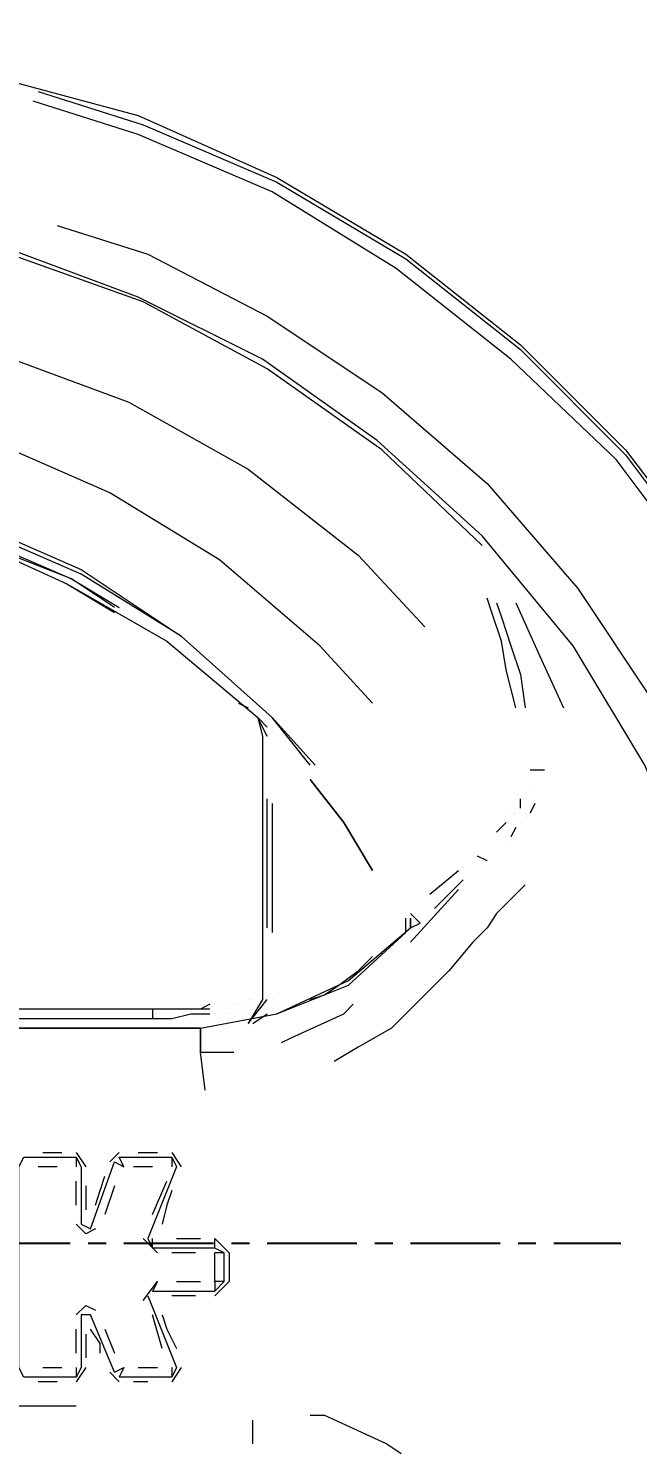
# Model space of a CAD drawing. Header units: millimetres. Extents: x 3426 to 5580, y 1375 to 2906.
# Drawn here: x 3915.9 to 3969.9, y 2662.6 to 2788.8 of the extents above; entities that cross this region are included whole.
import ezdxf

# ---------------------------------------------------------------- set-up
doc = ezdxf.new("R2010")
doc.units = ezdxf.units.MM
doc.linetypes.add('CENTER', pattern=[50.8, 31.75, -6.35, 6.35, -6.35])
for name, color, linetype in [('IA-DIBUJO', 3, 'Continuous'), ('IA-DIM', 7, 'Continuous'), ('IA-EJES', 4, 'CENTER')]:
    doc.layers.add(name, color=color, linetype=linetype)
doc.styles.add('ING-AMB', font='romans.shx', dxfattribs={"width": 0.75, "oblique": 15})
doc.dimstyles.new('ING-AMB 4', dxfattribs={"dimscale": 4, "dimtxt": 3, "dimasz": 2.5, "dimexe": 1, "dimexo": 1, "dimgap": 1, "dimtad": 1, "dimdec": 0, "dimzin": 0, "dimdsep": 46, "dimtxsty": 'ING-AMB', "dimcen": 0.1, "dimclrd": 7, "dimclre": 7, "dimclrt": 2, "dimadec": 0, "dimazin": 0, "dimtfac": 1, "dimtdec": 0, "dimtmove": 0, "dimatfit": 0, "dimfxl": 1.25, "dimtolj": 1, "dimtzin": 0, "dimarcsym": 1})

# ---------------------------------------------------------------- blocks, each defined once
blk = doc.blocks.new('*D20')
at = {"layer": 'Defpoints', "color": 0, "transparency": 16777216}
for p in [(4198.27, 2834.48), (3889.66, 2769.05), (4198.27, 2704.49)]:
    blk.add_point(p, dxfattribs=at)
at = {"layer": 'IA-DIM', "color": 7, "lineweight": -2, "transparency": 16777216}
for p, q in [((3889.66, 2773.05), (3889.66, 2838.48)), ((4198.27, 2708.49), (4198.27, 2838.48)), ((3899.66, 2834.48), (4188.27, 2834.48))]:
    blk.add_line(p, q, dxfattribs=at)
at = {"layer": 'IA-DIM', "color": 7, "transparency": 16777216}
for points in [[(3899.66, 2836.14), (3899.66, 2832.81), (3889.66, 2834.48)], [(4188.27, 2836.14), (4188.27, 2832.81), (4198.27, 2834.48)]]:
    blk.add_solid(points, dxfattribs=at)
at = {"layer": 'IA-DIM', "color": 2, "transparency": 16777216, "insert": (4043.96, 2844.48), "char_height": 12, "attachment_point": 5, "style": 'ING-AMB'}
blk.add_mtext('\\A1;309', dxfattribs=at)

msp = doc.modelspace()

# ---------------------------------------------------------------- linework, layer by layer
at = {"layer": 'IA-DIBUJO', "color": 8, "lineweight": 18}
for points in [[(3900.24, 2785.34), (3897.7, 2787.46), (3899.82, 2786.61), (3912.94, 2784.5), (3925.64, 2781.11), (3937.92, 2775.61), (3949.35, 2768.83), (3959.51, 2760.79), (3968.82, 2751.48), (3976.87, 2740.89), (3983.64, 2729.46), (3989.14, 2717.61), (3992.95, 2704.91), (3995.07, 2691.79)], [(3990.41, 2708.72), (3987.45, 2717.61), (3982.37, 2729.46), (3975.6, 2740.47), (3967.98, 2750.63), (3958.66, 2759.52), (3948.5, 2767.56), (3937.5, 2774.34), (3925.64, 2779.42), (3916.33, 2782.38)], [(3916.75, 2783.23), (3926.07, 2780.26), (3937.92, 2775.18), (3949.35, 2768.41), (3959.51, 2760.37), (3968.82, 2751.05), (3976.44, 2740.89), (3983.22, 2729.89), (3988.72, 2718.03), (3991.26, 2708.3)], [(3973.9, 2715.49), (3970.52, 2723.54), (3964.17, 2734.12), (3956.12, 2743.86), (3946.81, 2752.32), (3936.65, 2759.52), (3925.64, 2765.02), (3914.21, 2769.26), (3901.94, 2771.8), (3889.66, 2772.64), (3876.96, 2771.8), (3864.68, 2769.26), (3853.25, 2765.02), (3842.25, 2759.52), (3832.09, 2752.32), (3822.77, 2743.86), (3815.15, 2734.12), (3808.38, 2723.54), (3804.99, 2715.07)], [(3956.12, 2743.01), (3947.23, 2751.48), (3937.07, 2758.67), (3926.07, 2764.6), (3914.21, 2768.83), (3901.94, 2771.37), (3889.66, 2772.22), (3876.96, 2771.37), (3864.68, 2768.83), (3852.83, 2764.6), (3841.82, 2758.67), (3831.66, 2751.48), (3822.77, 2743.01)], [(3918.45, 2771.37), (3926.49, 2768.83), (3937.07, 2763.33), (3947.23, 2756.56), (3956.55, 2748.51), (3964.59, 2739.2), (3971.36, 2729.04), (3976.87, 2718.03), (3979.83, 2709.99)], [(3828.28, 2736.24), (3833.78, 2742.16), (3843.52, 2749.78), (3854.1, 2755.71), (3865.53, 2759.94), (3877.38, 2762.91), (3889.66, 2763.75), (3901.51, 2762.91), (3913.37, 2759.94), (3924.8, 2755.71), (3935.38, 2749.78), (3945.12, 2742.16), (3951.04, 2735.81)], [(3946.39, 2729.04), (3941.73, 2734.12), (3932.84, 2741.74), (3923.1, 2747.67), (3912.52, 2752.32), (3901.09, 2754.86), (3889.66, 2755.71), (3877.81, 2754.86), (3866.8, 2752.32), (3855.79, 2747.67), (3846.06, 2741.74), (3837.17, 2734.12), (3832.09, 2728.62)], [(3940.88, 2723.54), (3937.5, 2727.77), (3929.45, 2734.97), (3920.56, 2740.47), (3910.83, 2744.7), (3900.24, 2747.24), (3889.66, 2748.09), (3878.65, 2747.24), (3868.49, 2744.7), (3858.33, 2740.47), (3849.44, 2734.97), (3841.4, 2727.77), (3837.59, 2723.54)], [(3838.01, 2723.96), (3841.4, 2727.77), (3849.44, 2734.97), (3858.33, 2740.89), (3868.49, 2745.13), (3878.65, 2747.67), (3889.66, 2748.51), (3900.24, 2747.67), (3910.83, 2745.13), (3920.56, 2740.89), (3929.45, 2734.97), (3937.5, 2727.77), (3941.31, 2723.54)], [(3841.82, 2726.92), (3842.67, 2727.77), (3850.71, 2734.54), (3859.6, 2739.62), (3868.92, 2743.86), (3879.08, 2746.4), (3889.66, 2747.24), (3899.82, 2746.4), (3909.98, 2743.86), (3919.29, 2739.62), (3928.18, 2734.54), (3936.23, 2727.77), (3936.65, 2726.08)], [(3923.53, 2737.51), (3919.72, 2740.05), (3909.98, 2743.86), (3899.82, 2746.4), (3889.66, 2747.24), (3879.08, 2746.4), (3868.92, 2743.86), (3859.18, 2740.05), (3854.95, 2737.51)], [(3855.37, 2737.51), (3859.18, 2740.05), (3868.92, 2744.28), (3879.08, 2746.4), (3889.66, 2747.24), (3899.82, 2746.4), (3909.98, 2743.86), (3919.29, 2739.62), (3923.53, 2737.08)], [(3889.66, 2747.24), (3899.82, 2746.4), (3909.98, 2744.28), (3919.72, 2740.05), (3923.95, 2737.51)], [(3956.12, 2743.01), (3956.12, 2743.01)], [(3959.09, 2728.62), (3958.24, 2732), (3957.82, 2734.54), (3956.97, 2737.08), (3956.55, 2738.35)], [(3957.39, 2737.93), (3957.82, 2736.66), (3958.66, 2734.12), (3959.51, 2731.58), (3959.93, 2728.62)], [(3959.09, 2737.93), (3961.2, 2733.27), (3963.32, 2728.62)], [(3934.11, 2729.46), (3934.11, 2729.46)], [(3934.53, 2729.46), (3934.53, 2729.46)], [(3934.53, 2729.04), (3935.38, 2728.62)], [(3935.38, 2728.62), (3935.38, 2728.62)], [(3935.8, 2728.19), (3935.8, 2728.19)], [(3959.93, 2728.62), (3959.93, 2728.62)], [(3935.8, 2727.77), (3935.8, 2727.77)], [(3935.8, 2727.77), (3935.8, 2727.77)], [(3936.23, 2727.77), (3936.23, 2727.77)], [(3936.23, 2727.77), (3936.23, 2727.77)], [(3937.07, 2726.08), (3936.23, 2727.77), (3937.07, 2726.92)], [(3936.23, 2727.77), (3936.23, 2727.77)], [(3936.23, 2727.77), (3936.23, 2727.77)], [(3936.23, 2727.35), (3936.23, 2727.35)], [(3937.07, 2726.92), (3937.07, 2726.92)], [(3937.07, 2726.92), (3937.07, 2726.92)], [(3937.07, 2726.92), (3937.07, 2726.92)], [(3937.07, 2726.92), (3937.07, 2726.92)], [(3937.5, 2726.92), (3937.5, 2726.92)], [(3936.65, 2726.5), (3936.65, 2726.5)], [(3936.65, 2726.08), (3936.65, 2723.96)], [(3936.65, 2726.08), (3936.65, 2726.08)], [(3936.65, 2726.08), (3936.65, 2726.08)], [(3936.65, 2726.08), (3936.65, 2723.96)], [(3936.65, 2726.08), (3936.65, 2726.08)], [(3936.65, 2725.65), (3936.65, 2725.65)], [(3936.65, 2725.65), (3936.65, 2725.65)], [(3937.07, 2726.5), (3937.07, 2726.5)], [(3937.07, 2726.5), (3937.07, 2726.5)], [(3937.07, 2726.5), (3937.07, 2726.5)], [(3937.07, 2726.5), (3937.07, 2726.5)], [(3937.07, 2726.5), (3937.07, 2726.5)], [(3937.07, 2726.08), (3937.07, 2726.08)], [(3937.07, 2726.08), (3937.07, 2726.08)], [(3937.5, 2726.5), (3937.5, 2726.5)], [(3937.5, 2726.5), (3937.5, 2726.5)], [(3936.65, 2725.23), (3936.65, 2725.23)], [(3936.65, 2725.23), (3936.65, 2725.23)], [(3936.65, 2724.81), (3936.65, 2724.81)], [(3936.65, 2724.38), (3936.65, 2724.38)], [(3936.65, 2723.96), (3936.65, 2723.96)], [(3936.65, 2723.96), (3936.65, 2704.91), (3936.65, 2702.79)], [(3936.65, 2723.96), (3936.65, 2723.96)], [(3936.65, 2723.54), (3936.65, 2723.54)], [(3961.63, 2723.11), (3960.36, 2723.11)], [(3940.88, 2722.27), (3943.85, 2718.46), (3946.39, 2714.22)], [(3946.39, 2714.22), (3943.85, 2718.46), (3940.88, 2722.27)], [(3937.07, 2709.14), (3937.07, 2720.57)], [(3959.51, 2719.73), (3959.51, 2720.57)], [(3959.93, 2721), (3959.93, 2721)], [(3960.36, 2721.42), (3960.36, 2721.42)], [(3937.5, 2720.15), (3937.5, 2708.72)], [(3958.66, 2719.3), (3958.66, 2719.3)], [(3959.09, 2719.73), (3959.09, 2719.73)], [(3959.09, 2719.3), (3959.09, 2719.3)], [(3959.93, 2719.3), (3959.93, 2719.3)], [(3960.78, 2720.15), (3960.36, 2719.3)], [(3960.36, 2719.3), (3960.36, 2719.3)], [(3936.65, 2718.88), (3936.65, 2709.57)], [(3957.39, 2717.61), (3958.24, 2718.46)], [(3958.24, 2718.46), (3958.24, 2718.46)], [(3958.66, 2718.88), (3958.66, 2718.88)], [(3959.09, 2718.03), (3958.66, 2717.19)], [(3959.51, 2718.46), (3959.51, 2718.46)], [(3959.93, 2718.88), (3959.93, 2718.88)], [(3958.24, 2716.76), (3958.24, 2716.76)], [(3958.66, 2717.19), (3958.66, 2717.19)], [(3955.7, 2715.49), (3955.7, 2715.49)], [(3956.55, 2715.07), (3955.7, 2715.49)], [(3951.47, 2712.11), (3954.01, 2714.22)], [(3956.12, 2715.07), (3956.12, 2715.07)], [(3956.55, 2715.07), (3956.55, 2715.07)], [(3959.93, 2712.95), (3958.66, 2711.68), (3957.39, 2710.41), (3956.55, 2709.14), (3955.28, 2707.87), (3953.16, 2705.33), (3950.62, 2702.79), (3948.08, 2700.25), (3945.12, 2698.56), (3943, 2697.29)], [(3954.43, 2713.38), (3951.89, 2710.84)], [(3949.77, 2707.87), (3954.01, 2712.53)], [(3949.77, 2710.41), (3949.77, 2710.41)], [(3950.62, 2709.57), (3949.77, 2710.41)], [(3931.57, 2694.75), (3931.15, 2698.14), (3931.15, 2700.25), (3848.17, 2700.25), (3931.15, 2700.25), (3937.92, 2701.52), (3944.27, 2704.49), (3949.77, 2709.14), (3950.62, 2709.57)], [(3931.15, 2700.25), (3937.92, 2701.52), (3944.27, 2704.06), (3949.35, 2708.72), (3949.35, 2709.99)], [(3949.35, 2709.99), (3949.35, 2709.99)], [(3949.35, 2709.57), (3949.35, 2709.57)], [(3949.35, 2709.14), (3949.35, 2709.14)], [(3949.77, 2709.99), (3949.77, 2709.99)], [(3949.77, 2709.99), (3949.77, 2709.99)], [(3949.77, 2709.14), (3949.77, 2709.14)], [(3949.77, 2709.14), (3949.77, 2709.14)], [(3948.93, 2708.72), (3948.93, 2708.72)], [(3948.93, 2708.72), (3948.93, 2708.72)], [(3948.93, 2708.3), (3948.93, 2708.3)], [(3940.88, 2702.79), (3942.15, 2703.22), (3943.42, 2704.06), (3945.12, 2705.33), (3946.39, 2706.6)], [(3946.39, 2706.6), (3946.39, 2706.6)], [(3936.65, 2706.18), (3936.65, 2704.49)], [(3936.65, 2706.18), (3936.65, 2706.18)], [(3936.65, 2706.18), (3936.65, 2704.49)], [(3936.65, 2705.33), (3936.65, 2705.33)], [(3936.65, 2704.91), (3936.65, 2702.79), (3935.38, 2700.68), (3937.07, 2702.79)], [(3936.65, 2704.91), (3936.65, 2704.91)], [(3936.65, 2704.91), (3936.65, 2704.91)], [(3936.65, 2704.49), (3936.65, 2704.49)], [(3936.65, 2704.49), (3936.65, 2704.49)], [(3936.65, 2704.06), (3936.65, 2704.06)], [(3936.65, 2704.06), (3936.65, 2704.06)], [(3935.38, 2702.79), (3935.38, 2702.79)], [(3935.38, 2702.79), (3935.38, 2702.79)], [(3935.8, 2702.79), (3935.8, 2702.79)], [(3935.8, 2702.79), (3935.8, 2702.79)], [(3936.23, 2703.64), (3936.23, 2703.64)], [(3936.23, 2703.64), (3936.23, 2703.64)], [(3936.23, 2703.22), (3936.23, 2703.22)], [(3936.23, 2703.22), (3936.23, 2703.22)], [(3936.65, 2703.64), (3936.65, 2703.64)], [(3936.65, 2703.64), (3936.65, 2703.64)], [(3936.65, 2702.79), (3936.65, 2702.79)], [(3936.65, 2702.79), (3936.65, 2702.79)], [(3937.5, 2702.79), (3937.5, 2702.79)], [(3937.5, 2702.79), (3937.5, 2702.79)], [(3851.98, 2701.95), (3851.98, 2701.1), (3926.91, 2701.1)], [(3931.99, 2701.95), (3931.15, 2701.95), (3930.3, 2701.95), (3929.45, 2701.95), (3928.61, 2701.95), (3927.76, 2701.95), (3926.91, 2701.95), (3889.66, 2701.95), (3851.98, 2701.95)], [(3931.99, 2702.37), (3931.15, 2701.95), (3930.3, 2701.95), (3928.61, 2701.95), (3926.91, 2701.95), (3926.91, 2701.1), (3928.61, 2701.1), (3930.3, 2701.52), (3931.15, 2701.52), (3931.99, 2701.52)], [(3932.42, 2702.37), (3932.42, 2702.37)], [(3932.42, 2702.37), (3932.42, 2702.37)], [(3932.42, 2701.52), (3932.42, 2701.52)], [(3932.84, 2702.37), (3932.84, 2702.37)], [(3932.84, 2702.37), (3932.84, 2702.37)], [(3932.84, 2701.52), (3932.84, 2701.52)], [(3933.26, 2702.37), (3933.26, 2702.37)], [(3933.26, 2702.37), (3933.26, 2702.37)], [(3933.26, 2701.52), (3933.26, 2701.52)], [(3933.69, 2702.37), (3933.69, 2702.37)], [(3933.69, 2702.37), (3933.69, 2702.37)], [(3933.69, 2701.52), (3933.69, 2701.52)], [(3934.11, 2702.37), (3934.11, 2702.37)], [(3934.11, 2702.37), (3934.11, 2702.37)], [(3934.11, 2701.52), (3934.11, 2701.52)], [(3934.53, 2702.37), (3934.53, 2702.37)], [(3934.53, 2702.37), (3934.53, 2702.37)], [(3934.53, 2701.52), (3934.53, 2701.52)], [(3934.96, 2702.37), (3934.96, 2702.37)], [(3934.96, 2702.37), (3934.96, 2702.37)], [(3934.96, 2702.37), (3934.96, 2702.37)], [(3934.96, 2701.52), (3934.96, 2701.52)], [(3935.38, 2702.37), (3935.38, 2702.37)], [(3935.38, 2702.37), (3935.38, 2702.37)], [(3935.38, 2701.52), (3935.38, 2701.52)], [(3935.8, 2701.95), (3935.8, 2701.95)], [(3935.8, 2700.68), (3937.07, 2701.52)], [(3936.23, 2702.37), (3936.23, 2702.37)], [(3936.65, 2702.37), (3936.65, 2702.37)], [(3937.07, 2701.95), (3937.07, 2701.95)], [(3937.07, 2701.52), (3937.07, 2701.52)], [(3937.07, 2701.52), (3937.07, 2701.52)], [(3937.5, 2702.37), (3937.5, 2702.37)], [(3937.5, 2701.95), (3937.5, 2701.95)], [(3938.34, 2698.98), (3939.19, 2699.41), (3943.85, 2701.52), (3944.69, 2702.37)], [(3931.15, 2700.25), (3931.15, 2700.25)], [(3931.15, 2700.25), (3931.15, 2700.25)], [(3931.15, 2700.25), (3931.15, 2700.25)], [(3931.15, 2700.25), (3931.15, 2698.14), (3934.11, 2698.14)], [(3931.15, 2700.25), (3931.15, 2700.25)], [(3931.15, 2700.25), (3931.15, 2700.25)], [(3920.56, 2674.86), (3920.56, 2670.2), (3920.14, 2669.35), (3915.48, 2669.35), (3915.06, 2670.2), (3915.06, 2687.98), (3915.48, 2688.83), (3920.14, 2688.83), (3920.56, 2687.98), (3920.56, 2682.9)], [(3917.18, 2689.25), (3918.87, 2689.25)], [(3920.14, 2689.25), (3920.99, 2687.98)], [(3920.14, 2688.82), (3920.14, 2688.82)], [(3920.14, 2688.82), (3920.14, 2687.98)], [(3923.1, 2688.4), (3923.95, 2689.25)], [(3923.53, 2688.4), (3924.37, 2687.98), (3923.95, 2688.82)], [(3923.95, 2688.83), (3928.61, 2688.83), (3929.03, 2687.98), (3926.49, 2681.63)], [(3923.95, 2688.82), (3923.95, 2688.82)], [(3925.64, 2689.25), (3926.49, 2689.25), (3927.34, 2689.25)], [(3928.61, 2689.25), (3929.45, 2687.98)], [(3928.61, 2688.82), (3928.61, 2688.82)], [(3928.61, 2688.82), (3928.61, 2687.98)], [(3918.45, 2687.98), (3916.75, 2687.98)], [(3920.56, 2687.98), (3920.56, 2687.98)], [(3920.56, 2687.98), (3920.56, 2687.98)], [(3921.41, 2682.48), (3923.53, 2688.4)], [(3923.53, 2688.4), (3923.53, 2688.4)], [(3923.53, 2688.4), (3923.53, 2688.4)], [(3926.91, 2687.98), (3925.22, 2687.98)], [(3929.03, 2687.98), (3929.03, 2687.98)], [(3929.03, 2687.98), (3929.03, 2687.98)], [(3920.14, 2684.59), (3920.14, 2686.71)], [(3920.99, 2686.28), (3920.99, 2685.44), (3920.99, 2684.17)], [(3921.83, 2684.59), (3922.26, 2685.86), (3922.68, 2687.13)], [(3923.53, 2686.28), (3922.68, 2683.74)], [(3926.91, 2683.74), (3928.18, 2686.71)], [(3928.61, 2685.86), (3928.18, 2684.59), (3927.76, 2682.9)], [(3921.83, 2682.47), (3920.99, 2682.05), (3920.14, 2682.9)], [(3920.56, 2682.9), (3920.56, 2682.9)], [(3920.56, 2682.9), (3921.41, 2682.47)], [(3920.56, 2682.9), (3920.56, 2682.9)], [(3921.41, 2682.48), (3921.41, 2682.48)], [(3921.41, 2682.47), (3921.41, 2682.47)], [(3927.34, 2680.36), (3926.07, 2681.63)], [(3926.49, 2681.63), (3926.49, 2681.63)], [(3926.49, 2681.63), (3926.91, 2680.78)], [(3926.49, 2681.63), (3926.49, 2681.63)], [(3926.91, 2676.97), (3932.42, 2676.97), (3933.26, 2677.82), (3933.26, 2680.36), (3932.42, 2680.78), (3926.91, 2680.78), (3926.91, 2681.63)], [(3929.03, 2681.63), (3931.15, 2681.63)], [(3932.42, 2681.63), (3933.69, 2680.36), (3933.69, 2677.82), (3932.42, 2676.55)], [(3932.42, 2680.78), (3932.42, 2681.63)], [(3926.91, 2680.78), (3926.91, 2680.78)], [(3930.72, 2680.36), (3928.61, 2680.36)], [(3932.42, 2680.78), (3932.42, 2680.78)], [(3933.26, 2680.36), (3932.42, 2680.36)], [(3932.42, 2677.82), (3932.42, 2680.36)], [(3933.26, 2680.36), (3933.26, 2680.36)], [(3926.07, 2676.12), (3927.34, 2677.82)], [(3927.34, 2677.82), (3926.91, 2676.97)], [(3929.03, 2677.82), (3931.15, 2677.82)], [(3933.26, 2677.82), (3932.42, 2677.82), (3932.42, 2676.97)], [(3933.26, 2677.82), (3933.26, 2677.82)], [(3926.49, 2676.55), (3929.03, 2670.2), (3928.61, 2669.35), (3923.95, 2669.35)], [(3926.07, 2676.12), (3926.07, 2676.12)], [(3926.91, 2676.97), (3926.91, 2676.97)], [(3926.91, 2676.55), (3926.91, 2676.55)], [(3926.91, 2676.55), (3926.91, 2676.55)], [(3930.72, 2676.55), (3929.88, 2676.55), (3928.61, 2676.55)], [(3932.42, 2676.55), (3932.42, 2676.55)], [(3920.14, 2674.85), (3920.99, 2675.7), (3921.83, 2675.28)], [(3920.14, 2674.85), (3920.14, 2674.85)], [(3921.41, 2674.85), (3920.56, 2674.85)], [(3920.99, 2674.86), (3920.99, 2674.86)], [(3920.99, 2674.85), (3920.99, 2674.85)], [(3923.53, 2669.78), (3921.41, 2674.86)], [(3921.83, 2675.28), (3921.83, 2675.28)], [(3927.76, 2671.89), (3926.91, 2674.85)], [(3927.76, 2674.85), (3928.18, 2673.58), (3929.03, 2671.89)], [(3920.14, 2671.47), (3920.14, 2673.58)], [(3922.26, 2671.47), (3922.26, 2672.31), (3921.41, 2673.58)], [(3922.68, 2673.58), (3923.53, 2671.47)], [(3920.99, 2673.16), (3920.99, 2671.04)], [(3917.18, 2670.2), (3918.87, 2670.2)], [(3920.99, 2670.2), (3920.14, 2668.93)], [(3920.14, 2670.2), (3920.14, 2669.35)], [(3920.99, 2670.2), (3920.99, 2670.2)], [(3923.95, 2668.93), (3923.1, 2669.77)], [(3923.1, 2669.77), (3923.1, 2669.77)], [(3923.53, 2669.77), (3924.37, 2670.2), (3923.95, 2669.35)], [(3925.64, 2670.2), (3927.34, 2670.2)], [(3929.45, 2670.2), (3928.61, 2668.93)], [(3928.61, 2670.2), (3928.61, 2669.35)], [(3929.45, 2670.2), (3929.45, 2670.2)], [(3918.45, 2668.93), (3916.75, 2668.93)], [(3920.14, 2668.93), (3920.14, 2668.93)], [(3923.95, 2668.93), (3923.95, 2668.93)], [(3926.49, 2668.93), (3925.22, 2668.93)], [(3926.91, 2668.93), (3926.91, 2668.93)], [(3928.61, 2668.93), (3928.61, 2668.93)], [(3859.18, 2666.81), (3920.14, 2666.81)], [(3940.88, 2665.96), (3942.15, 2665.96), (3947.66, 2663.42), (3948.93, 2662.58)], [(3935.8, 2663.42), (3935.8, 2665.54)]]:
    msp.add_lwpolyline(points, dxfattribs=at)
msp.add_lwpolyline([(3949.77, 2709.99), (3949.77, 2709.14)], close=True, dxfattribs=at)
at = {"layer": 'IA-EJES', "ltscale": 0.25}
msp.add_lwpolyline([(3810.07, 2681.2), (3968.4, 2681.2)], dxfattribs=at)

# ---------------------------------------------------------------- dimensions: what is measured, and where the dimension line sits
at = {"layer": 'IA-DIM'}
dim = msp.add_linear_dim(base=(4198.27, 2834.48), p1=(3889.66, 2769.05), p2=(4198.27, 2704.49), dimstyle='ING-AMB 4', override={"dimpost": '\\X'}, dxfattribs=at)
dim.commit()
dim.dimension.update_dxf_attribs({"geometry": '*D20', "text_midpoint": (4043.96, 2844.48)})

doc.saveas('drawing.dxf')
